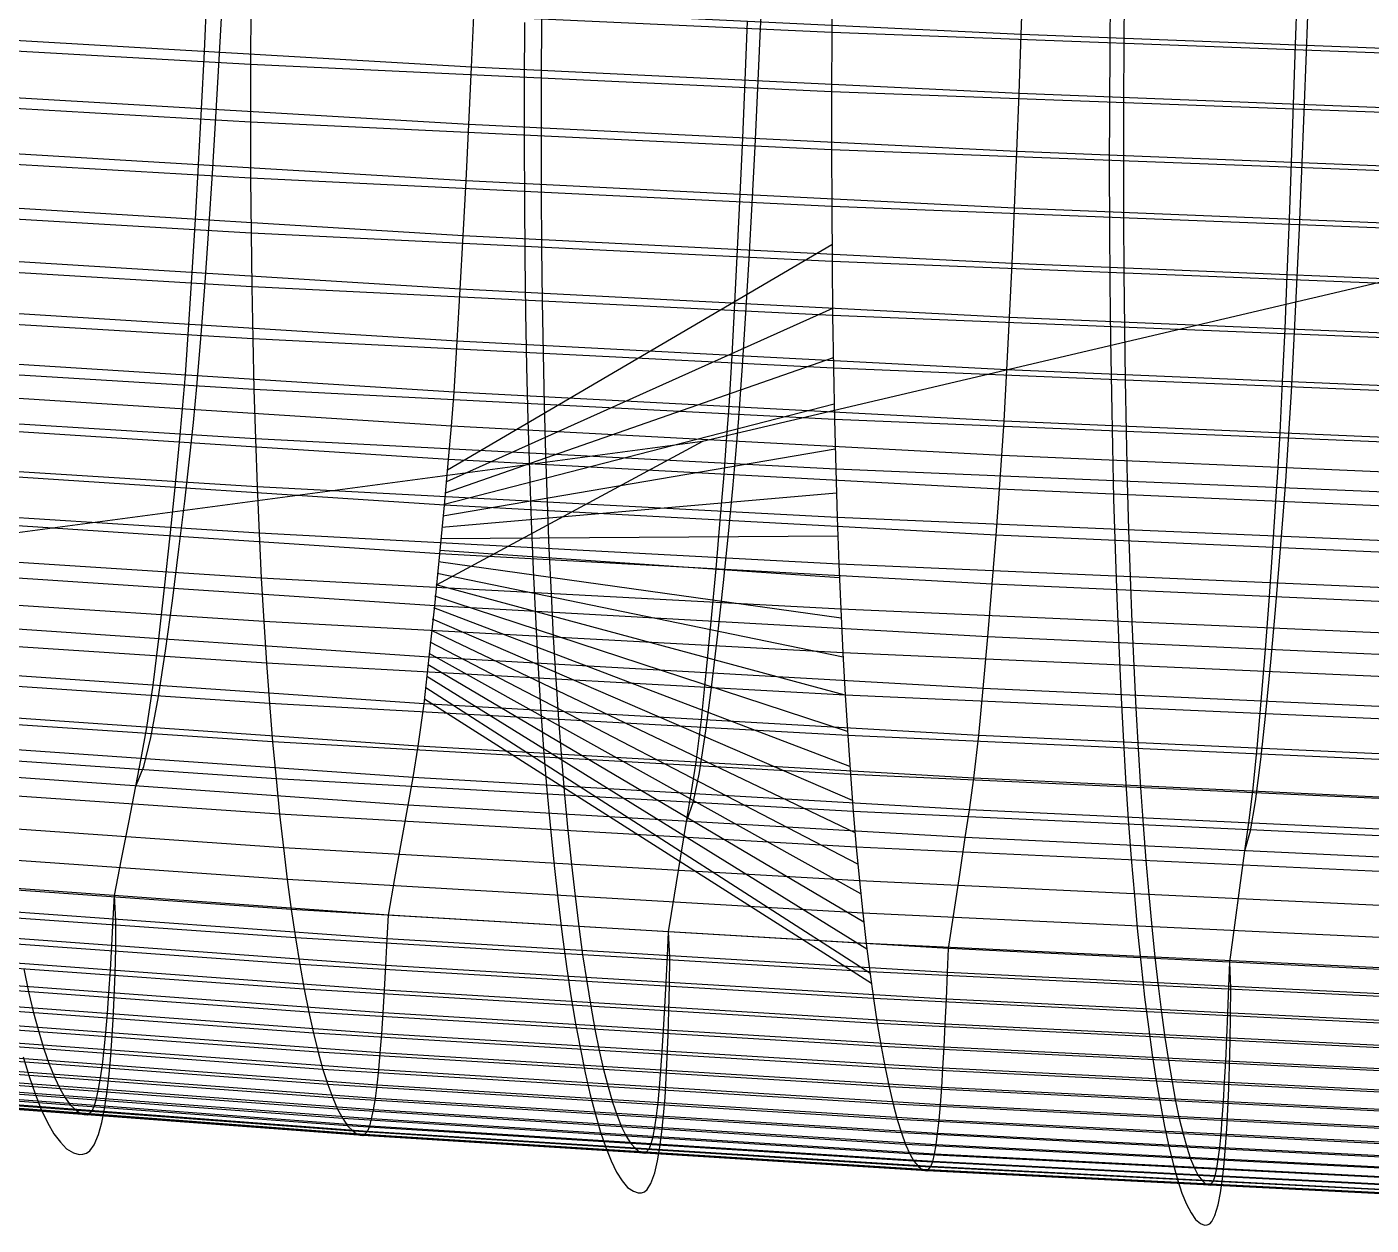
# Model space of a CAD drawing. Extents: x -530 to 530, y -2 to 255.
# Drawn here: x -170.5 to -109.8, y 1.2 to 55.2 of the extents above; entities that cross this region are included whole.
import ezdxf

# ---------------------------------------------------------------- set-up
doc = ezdxf.new("R2010")
doc.units = 0
doc.header["$MEASUREMENT"] = 0
doc.layers.add('default', color=7, linetype='Continuous')

msp = doc.modelspace()

# ---------------------------------------------------------------- linework, layer by layer
at = {"layer": 'default', "color": 4, "linetype": 'Continuous'}
for p, q in [((-137.387, 55.144, 36.452), (-137.267, 57.888, 36.809)), ((-121.611, 57.12, -19.223), (-121.633, 54.321, -19.124)), ((-112.751, 54.082, 32.415), (-112.652, 56.846, 32.778)), ((-161.828, 53.757, 40.951), (-161.682, 56.418, 41.328)), ((-148.045, 55.419, -14.386), (-148.059, 52.693, -14.24)), ((-137.511, 52.459, 36.067), (-137.387, 55.144, 36.452)), ((-121.633, 54.321, -19.124), (-121.644, 51.575, -18.978)), ((-112.855, 51.378, 32.025), (-112.751, 54.082, 32.415)), ((-161.976, 51.151, 40.559), (-161.828, 53.757, 40.951)), ((-148.059, 52.693, -14.24), (-148.065, 50.017, -14.05)), ((-137.639, 49.83, 35.666), (-137.511, 52.459, 36.067)), ((-162.133, 48.604, 40.132), (-161.976, 51.151, 40.559)), ((-121.644, 51.575, -18.978), (-121.649, 48.88, -18.786)), ((-112.961, 48.73, 31.617), (-112.855, 51.378, 32.025)), ((-148.065, 50.017, -14.05), (-148.054, 47.397, -13.799)), ((-137.773, 47.261, 35.231), (-137.639, 49.83, 35.666)), ((-162.295, 46.116, 39.675), (-162.133, 48.604, 40.132)), ((-121.649, 48.88, -18.786), (-121.64, 46.241, -18.532)), ((-113.072, 46.141, 31.175), (-112.961, 48.73, 31.617)), ((-148.054, 47.397, -13.799), (-148.032, 44.837, -13.492)), ((-137.911, 44.75, 34.765), (-137.773, 47.261, 35.231)), ((-162.461, 43.689, 39.199), (-162.295, 46.116, 39.675)), ((-121.64, 46.241, -18.532), (-121.622, 43.664, -18.222)), ((-113.187, 43.613, 30.702), (-113.072, 46.141, 31.175)), ((-148.032, 44.837, -13.492), (-148, 42.331, -13.136)), ((-138.053, 42.302, 34.279), (-137.911, 44.75, 34.765)), ((-162.638, 41.332, 38.673), (-162.461, 43.689, 39.199)), ((-121.622, 43.664, -18.222), (-121.595, 41.14, -17.862)), ((-113.305, 41.146, 30.209), (-113.187, 43.613, 30.702)), ((-148, 42.331, -13.136), (-147.954, 39.885, -12.729)), ((-138.204, 39.924, 33.743), (-138.053, 42.302, 34.279)), ((-162.836, 39.003, 38.098), (-162.638, 41.332, 38.673)), ((-121.595, 41.14, -17.862), (-121.557, 38.677, -17.45)), ((-113.431, 38.751, 29.665), (-113.305, 41.146, 30.209)), ((-147.954, 39.885, -12.729), (-147.897, 37.498, -12.271)), ((-138.375, 37.574, 33.157), (-138.204, 39.924, 33.743)), ((-162.989, 37.375, 37.584), (-162.836, 39.003, 38.098)), ((-121.557, 38.677, -17.45), (-121.509, 36.273, -16.986)), ((-113.575, 36.384, 29.069), (-113.431, 38.751, 29.665)), ((-163.152, 35.852, 37.035), (-162.989, 37.375, 37.584)), ((-147.897, 37.498, -12.271), (-147.829, 35.176, -11.764)), ((-138.504, 35.932, 32.633), (-138.375, 37.574, 33.157)), ((-163.382, 33.822, 36.275), (-163.152, 35.852, 37.035)), ((-138.643, 34.396, 32.074), (-138.504, 35.932, 32.633)), ((-121.509, 36.273, -16.986), (-121.453, 33.935, -16.473)), ((-113.681, 34.729, 28.538), (-113.575, 36.384, 29.069)), ((-147.829, 35.176, -11.764), (-147.75, 32.919, -11.207)), ((-113.796, 33.182, 27.971), (-113.681, 34.729, 28.538)), ((-138.84, 32.347, 31.299), (-138.643, 34.396, 32.074)), ((-163.644, 31.655, 35.405), (-163.382, 33.822, 36.275)), ((-121.453, 33.935, -16.473), (-121.386, 31.662, -15.91)), ((-147.75, 32.919, -11.207), (-147.659, 30.723, -10.601)), ((-113.96, 31.117, 27.185), (-113.796, 33.182, 27.971)), ((-139.064, 30.16, 30.413), (-138.84, 32.347, 31.299)), ((-163.943, 29.334, 34.383), (-163.644, 31.655, 35.405)), ((-121.386, 31.662, -15.91), (-121.311, 29.452, -15.296)), ((-114.147, 28.914, 26.286), (-113.96, 31.117, 27.185)), ((-147.659, 30.723, -10.601), (-147.556, 28.597, -9.946)), ((-139.32, 27.819, 29.373), (-139.064, 30.16, 30.413)), ((-164.256, 27.078, 33.305), (-163.943, 29.334, 34.383)), ((-121.311, 29.452, -15.296), (-121.225, 27.311, -14.633)), ((-147.556, 28.597, -9.946), (-147.444, 26.54, -9.246)), ((-114.36, 26.555, 25.231), (-114.147, 28.914, 26.286)), ((-139.587, 25.543, 28.275), (-139.32, 27.819, 29.373)), ((-121.225, 27.311, -14.633), (-121.131, 25.24, -13.924)), ((-164.575, 25.017, 32.209), (-164.256, 27.078, 33.305)), ((-147.444, 26.54, -9.246), (-147.321, 24.547, -8.508)), ((-114.583, 24.261, 24.117), (-114.36, 26.555, 25.231)), ((-139.861, 23.463, 27.158), (-139.587, 25.543, 28.275)), ((-164.92, 23.157, 30.967), (-164.575, 25.017, 32.209)), ((-121.131, 25.24, -13.924), (-121.029, 23.233, -13.176)), ((-147.321, 24.547, -8.508), (-147.187, 22.631, -7.718)), ((-114.812, 22.165, 22.984), (-114.583, 24.261, 24.117)), ((-165.231, 21.851, 29.794), (-164.92, 23.157, 30.967)), ((-140.155, 21.586, 25.894), (-139.861, 23.463, 27.158)), ((-121.029, 23.233, -13.176), (-120.917, 21.304, -12.376)), ((-147.187, 22.631, -7.718), (-147.037, 20.804, -6.859)), ((-165.592, 20.972, 28.407), (-165.231, 21.851, 29.794)), ((-115.057, 20.273, 21.703), (-114.812, 22.165, 22.984)), ((-140.421, 20.268, 24.699), (-140.155, 21.586, 25.894)), ((-120.917, 21.304, -12.376), (-120.791, 19.465, -11.506)), ((-165.912, 19.325, 27.253), (-165.592, 20.972, 28.407)), ((-147.037, 20.804, -6.859), (-146.877, 19.052, -5.958)), ((-140.728, 19.378, 23.291), (-140.421, 20.268, 24.699)), ((-115.276, 18.944, 20.493), (-115.057, 20.273, 21.703)), ((-120.791, 19.465, -11.506), (-120.658, 17.701, -10.593)), ((-166.232, 17.678, 26.099), (-165.912, 19.325, 27.253)), ((-146.877, 19.052, -5.958), (-146.707, 17.379, -5.02)), ((-141.002, 17.715, 22.116), (-140.728, 19.378, 23.291)), ((-115.532, 18.048, 19.062), (-115.276, 18.944, 20.493)), ((-166.552, 16.03, 24.945), (-166.232, 17.678, 26.099)), ((-141.275, 16.053, 20.941), (-141.002, 17.715, 22.116)), ((-120.658, 17.701, -10.593), (-120.516, 16.017, -9.643)), ((-115.76, 16.372, 17.87), (-115.532, 18.048, 19.062)), ((-146.707, 17.379, -5.02), (-146.532, 15.778, -4.06)), ((-166.488, 14.885, 25.29), (-166.552, 16.03, 24.945)), ((-146.532, 15.778, -4.06), (-146.347, 14.265, -3.061)), ((-141.549, 14.39, 19.766), (-141.275, 16.053, 20.941)), ((-120.516, 16.017, -9.643), (-120.37, 14.406, -8.669)), ((-115.988, 14.697, 16.678), (-115.76, 16.372, 17.87)), ((-166.497, 13.657, 25.353), (-166.488, 14.885, 25.29)), ((-116.216, 13.021, 15.486), (-115.988, 14.697, 16.678)), ((-146.347, 14.265, -3.061), (-146.155, 12.831, -2.031)), ((-141.494, 13.235, 20.12), (-141.549, 14.39, 19.766)), ((-120.37, 14.406, -8.669), (-120.216, 12.882, -7.657)), ((-166.525, 12.504, 25.334), (-166.497, 13.657, 25.353)), ((-146.155, 12.831, -2.031), (-145.949, 11.503, -0.949)), ((-141.502, 11.997, 20.182), (-141.494, 13.235, 20.12)), ((-120.216, 12.882, -7.657), (-120.056, 11.439, -6.614)), ((-116.17, 11.858, 15.841), (-116.216, 13.021, 15.486)), ((-166.563, 11.425, 25.266), (-166.525, 12.504, 25.334)), ((-141.526, 10.834, 20.16), (-141.502, 11.997, 20.182)), ((-116.178, 10.611, 15.903), (-116.17, 11.858, 15.841)), ((-166.611, 10.42, 25.156), (-166.563, 11.425, 25.266)), ((-145.949, 11.503, -0.949), (-145.74, 10.255, 0.147)), ((-120.056, 11.439, -6.614), (-119.884, 10.103, -5.517)), ((-166.667, 9.49, 25.006), (-166.611, 10.42, 25.156)), ((-141.559, 9.745, 20.09), (-141.526, 10.834, 20.16)), ((-116.198, 9.44, 15.88), (-116.178, 10.611, 15.903)), ((-145.74, 10.255, 0.147), (-145.524, 9.101, 1.266)), ((-141.6, 8.732, 19.977), (-141.559, 9.745, 20.09)), ((-119.884, 10.103, -5.517), (-119.71, 8.847, -4.407)), ((-166.732, 8.625, 24.815), (-166.667, 9.49, 25.006)), ((-116.225, 8.344, 15.808), (-116.198, 9.44, 15.88)), ((-170.68, 8.749, 9.002), (-170.411, 7.868, 10.148)), ((-166.808, 7.823, 24.577), (-166.732, 8.625, 24.815)), ((-145.524, 9.101, 1.266), (-145.304, 8.031, 2.402)), ((-141.648, 7.793, 19.824), (-141.6, 8.732, 19.977)), ((-119.71, 8.847, -4.407), (-119.53, 7.685, -3.273)), ((-145.304, 8.031, 2.402), (-145.079, 7.042, 3.552)), ((-116.259, 7.324, 15.693), (-116.225, 8.344, 15.808)), ((-170.411, 7.868, 10.148), (-170.138, 7.077, 11.305)), ((-166.896, 7.083, 24.283), (-166.808, 7.823, 24.577)), ((-141.704, 6.921, 19.629), (-141.648, 7.793, 19.824)), ((-119.53, 7.685, -3.273), (-119.346, 6.608, -2.121)), ((-116.3, 6.378, 15.537), (-116.259, 7.324, 15.693)), ((-170.138, 7.077, 11.305), (-169.859, 6.384, 12.478)), ((-167.001, 6.401, 23.919), (-166.896, 7.083, 24.283)), ((-145.079, 7.042, 3.552), (-144.849, 6.154, 4.716)), ((-141.769, 6.112, 19.386), (-141.704, 6.921, 19.629)), ((-169.859, 6.384, 12.478), (-169.577, 5.785, 13.653)), ((-167.126, 5.792, 23.47), (-167.001, 6.401, 23.919)), ((-144.849, 6.154, 4.716), (-144.616, 5.357, 5.892)), ((-141.845, 5.366, 19.086), (-141.769, 6.112, 19.386)), ((-119.346, 6.608, -2.121), (-119.159, 5.613, -0.956)), ((-116.346, 5.5, 15.339), (-116.3, 6.378, 15.537)), ((-169.577, 5.785, 13.653), (-169.292, 5.286, 14.84)), ((-167.275, 5.254, 22.922), (-167.126, 5.792, 23.47)), ((-119.159, 5.613, -0.956), (-118.967, 4.72, 0.225)), ((-116.4, 4.686, 15.092), (-116.346, 5.5, 15.339)), ((-169.292, 5.286, 14.84), (-168.999, 4.899, 16.03)), ((-168.999, 4.899, 16.03), (-168.721, 4.6, 17.196)), ((-167.476, 4.779, 22.172), (-167.275, 5.254, 22.922)), ((-144.616, 5.357, 5.892), (-144.377, 4.659, 7.084)), ((-141.934, 4.678, 18.716), (-141.845, 5.366, 19.086)), ((-168.721, 4.6, 17.196), (-168.4, 4.427, 18.462)), ((-168.4, 4.427, 18.462), (-168.152, 4.353, 19.464)), ((-168.152, 4.353, 19.464), (-167.977, 4.357, 20.153)), ((-167.977, 4.357, 20.153), (-167.813, 4.401, 20.822)), ((-167.813, 4.401, 20.822), (-167.673, 4.51, 21.36)), ((-167.673, 4.51, 21.36), (-167.476, 4.779, 22.172)), ((-144.377, 4.659, 7.084), (-144.136, 4.056, 8.278)), ((-142.041, 4.064, 18.258), (-141.934, 4.678, 18.716)), ((-118.967, 4.72, 0.225), (-118.773, 3.918, 1.416)), ((-116.464, 3.934, 14.788), (-116.4, 4.686, 15.092)), ((-144.136, 4.056, 8.278), (-143.893, 3.553, 9.485)), ((-142.168, 3.522, 17.7), (-142.041, 4.064, 18.258)), ((-118.773, 3.918, 1.416), (-118.574, 3.216, 2.624)), ((-116.539, 3.242, 14.412), (-116.464, 3.934, 14.788)), ((-143.893, 3.553, 9.485), (-143.642, 3.163, 10.694)), ((-143.642, 3.163, 10.694), (-143.405, 2.862, 11.879)), ((-142.508, 2.772, 16.112), (-142.341, 3.043, 16.938)), ((-142.341, 3.043, 16.938), (-142.168, 3.522, 17.7)), ((-118.574, 3.216, 2.624), (-118.373, 2.609, 3.835)), ((-116.628, 2.624, 13.948), (-116.539, 3.242, 14.412)), ((-143.405, 2.862, 11.879), (-143.13, 2.688, 13.166)), ((-143.13, 2.688, 13.166), (-142.918, 2.613, 14.185)), ((-142.918, 2.613, 14.185), (-142.768, 2.618, 14.886)), ((-142.768, 2.618, 14.886), (-142.628, 2.661, 15.566)), ((-142.628, 2.661, 15.566), (-142.508, 2.772, 16.112)), ((-118.373, 2.609, 3.835), (-118.171, 2.104, 5.058)), ((-116.734, 2.078, 13.383), (-116.628, 2.624, 13.948)), ((-118.171, 2.104, 5.058), (-117.961, 1.713, 6.283)), ((-116.879, 1.596, 12.612), (-116.734, 2.078, 13.383)), ((-117.961, 1.713, 6.283), (-117.765, 1.41, 7.485)), ((-117.765, 1.41, 7.485), (-117.533, 1.236, 8.79)), ((-117.533, 1.236, 8.79), (-117.358, 1.161, 9.822)), ((-117.116, 1.211, 11.222), (-117.015, 1.322, 11.775)), ((-117.015, 1.322, 11.775), (-116.879, 1.596, 12.612)), ((-117.358, 1.161, 9.822), (-117.232, 1.166, 10.532)), ((-117.232, 1.166, 10.532), (-117.116, 1.211, 11.222))]:
    msp.add_line(p, q, dxfattribs=at)
at = {"layer": 'default', "color": 5, "linetype": 'Continuous'}
for p, q in [((-134.148, 57.698, -13.243), (-134.17, 54.969, -13.147)), ((-160.396, 56.176, -8.465), (-160.411, 53.526, -8.323)), ((-134.17, 54.969, -13.147), (-160.396, 56.176, -8.465)), ((-160.411, 53.526, -8.323), (-186.129, 54.969, -1.64)), ((-134.17, 54.969, -13.147), (-134.183, 52.298, -13.004)), ((-107.826, 53.986, -17.86), (-134.17, 54.969, -13.147)), ((-160.411, 53.526, -8.323), (-160.415, 50.93, -8.14)), ((-134.183, 52.298, -13.004), (-160.411, 53.526, -8.323)), ((-160.415, 50.93, -8.14), (-186.134, 52.398, -1.459)), ((-134.183, 52.298, -13.004), (-134.187, 49.681, -12.819)), ((-107.836, 51.298, -17.716), (-134.183, 52.298, -13.004)), ((-160.415, 50.93, -8.14), (-160.408, 48.394, -7.909)), ((-134.187, 49.681, -12.819), (-160.415, 50.93, -8.14)), ((-160.408, 48.394, -7.909), (-186.126, 49.885, -1.231)), ((-134.187, 49.681, -12.819), (-134.18, 47.125, -12.585)), ((-107.839, 48.665, -17.53), (-134.187, 49.681, -12.819)), ((-160.408, 48.394, -7.909), (-160.389, 45.918, -7.634)), ((-134.18, 47.125, -12.585), (-160.408, 48.394, -7.909)), ((-160.389, 45.918, -7.634), (-186.104, 47.431, -0.96)), ((-134.18, 47.125, -12.585), (-134.164, 44.63, -12.307)), ((-107.833, 46.092, -17.294), (-134.18, 47.125, -12.585)), ((-160.389, 45.918, -7.634), (-160.359, 43.501, -7.313)), ((-134.164, 44.63, -12.307), (-160.389, 45.918, -7.634)), ((-160.359, 43.501, -7.313), (-186.069, 45.037, -0.644)), ((-134.164, 44.63, -12.307), (-134.138, 42.194, -11.982)), ((-107.82, 43.58, -17.013), (-134.164, 44.63, -12.307)), ((-160.359, 43.501, -7.313), (-160.317, 41.149, -6.943)), ((-134.138, 42.194, -11.982), (-160.359, 43.501, -7.313)), ((-160.317, 41.149, -6.943), (-186.02, 42.706, -0.28)), ((-134.138, 42.194, -11.982), (-134.102, 39.823, -11.608)), ((-107.799, 41.129, -16.684), (-134.138, 42.194, -11.982)), ((-160.317, 41.149, -6.943), (-160.262, 38.856, -6.526)), ((-134.102, 39.823, -11.608), (-160.317, 41.149, -6.943)), ((-160.262, 38.856, -6.526), (-185.957, 40.434, 0.131)), ((-134.102, 39.823, -11.608), (-134.056, 37.513, -11.184)), ((-107.77, 38.743, -16.306), (-134.102, 39.823, -11.608)), ((-160.262, 38.856, -6.526), (-160.196, 36.63, -6.062)), ((-134.056, 37.513, -11.184), (-160.262, 38.856, -6.526)), ((-160.196, 36.63, -6.062), (-185.88, 38.229, 0.588)), ((-134.056, 37.513, -11.184), (-134, 35.27, -10.714)), ((-107.732, 36.418, -15.878), (-134.056, 37.513, -11.184)), ((-160.196, 36.63, -6.062), (-160.118, 34.472, -5.552)), ((-134, 35.27, -10.714), (-160.196, 36.63, -6.062)), ((-160.118, 34.472, -5.552), (-185.79, 36.09, 1.089)), ((-134, 35.27, -10.714), (-133.933, 33.094, -10.197)), ((-107.685, 34.161, -15.402), (-134, 35.27, -10.714)), ((-160.029, 32.378, -4.996), (-185.686, 34.015, 1.635)), ((-160.118, 34.472, -5.552), (-160.029, 32.378, -4.996)), ((-133.933, 33.094, -10.197), (-160.118, 34.472, -5.552)), ((-133.933, 33.094, -10.197), (-133.857, 30.984, -9.633)), ((-107.631, 31.972, -14.879), (-133.933, 33.094, -10.197)), ((-160.029, 32.378, -4.996), (-159.927, 30.353, -4.394)), ((-133.857, 30.984, -9.633), (-160.029, 32.378, -4.996)), ((-159.927, 30.353, -4.394), (-185.568, 32.009, 2.227)), ((-133.857, 30.984, -9.633), (-133.771, 28.944, -9.023)), ((-107.569, 29.848, -14.309), (-133.857, 30.984, -9.633)), ((-159.927, 30.353, -4.394), (-159.815, 28.398, -3.751)), ((-133.771, 28.944, -9.023), (-159.927, 30.353, -4.394)), ((-159.815, 28.398, -3.751), (-185.438, 30.072, 2.859)), ((-133.771, 28.944, -9.023), (-133.676, 26.974, -8.371)), ((-107.499, 27.795, -13.692), (-133.771, 28.944, -9.023)), ((-159.692, 26.513, -3.065), (-185.295, 28.203, 3.534)), ((-159.815, 28.398, -3.751), (-159.692, 26.513, -3.065)), ((-133.676, 26.974, -8.371), (-159.815, 28.398, -3.751)), ((-133.676, 26.974, -8.371), (-133.571, 25.074, -7.674)), ((-107.421, 25.813, -13.032), (-133.676, 26.974, -8.371)), ((-159.559, 24.699, -2.339), (-185.141, 26.406, 4.246)), ((-159.692, 26.513, -3.065), (-159.559, 24.699, -2.339)), ((-133.571, 25.074, -7.674), (-159.692, 26.513, -3.065)), ((-133.571, 25.074, -7.674), (-133.458, 23.247, -6.938)), ((-107.335, 23.902, -12.327), (-133.571, 25.074, -7.674)), ((-159.416, 22.961, -1.578), (-184.975, 24.683, 4.994)), ((-159.559, 24.699, -2.339), (-159.416, 22.961, -1.578)), ((-133.458, 23.247, -6.938), (-159.559, 24.699, -2.339)), ((-133.458, 23.247, -6.938), (-133.337, 21.495, -6.165)), ((-107.243, 22.063, -11.582), (-133.458, 23.247, -6.938)), ((-159.264, 21.294, -0.782), (-184.798, 23.031, 5.776)), ((-159.416, 22.961, -1.578), (-159.264, 21.294, -0.782)), ((-133.337, 21.495, -6.165), (-159.416, 22.961, -1.578)), ((-159.102, 19.704, 0.047), (-184.611, 21.455, 6.59)), ((-159.264, 21.294, -0.782), (-159.102, 19.704, 0.047)), ((-133.208, 19.816, -5.358), (-159.264, 21.294, -0.782)), ((-133.337, 21.495, -6.165), (-133.208, 19.816, -5.358)), ((-107.144, 20.3, -10.8), (-133.337, 21.495, -6.165)), ((-158.933, 18.189, 0.906), (-184.415, 19.953, 7.433)), ((-159.102, 19.704, 0.047), (-158.933, 18.189, 0.906)), ((-133.071, 18.214, -4.517), (-159.102, 19.704, 0.047)), ((-133.208, 19.816, -5.358), (-133.071, 18.214, -4.517)), ((-107.038, 18.611, -9.983), (-133.208, 19.816, -5.358)), ((-158.757, 16.754, 1.79), (-184.21, 18.53, 8.302)), ((-133.071, 18.214, -4.517), (-132.927, 16.688, -3.645)), ((-106.926, 16.999, -9.131), (-133.071, 18.214, -4.517)), ((-158.933, 18.189, 0.906), (-158.757, 16.754, 1.79)), ((-132.927, 16.688, -3.645), (-158.933, 18.189, 0.906)), ((-158.573, 15.395, 2.7), (-183.997, 17.184, 9.194)), ((-158.757, 16.754, 1.79), (-158.573, 15.395, 2.7)), ((-132.777, 15.242, -2.747), (-158.757, 16.754, 1.79)), ((-132.927, 16.688, -3.645), (-132.777, 15.242, -2.747)), ((-106.809, 15.464, -8.25), (-132.927, 16.688, -3.645)), ((-158.383, 14.119, 3.63), (-183.776, 15.918, 10.108)), ((-154.246, 14.07, 21.725), (-178.975, 15.852, 27.86)), ((-158.573, 15.395, 2.7), (-158.383, 14.119, 3.63)), ((-132.622, 13.873, -1.825), (-158.573, 15.395, 2.7)), ((-132.777, 15.242, -2.747), (-132.622, 13.873, -1.825)), ((-106.687, 14.009, -7.341), (-132.777, 15.242, -2.747)), ((-158.187, 12.922, 4.58), (-183.549, 14.732, 11.041)), ((-154.305, 12.876, 21.562), (-179.043, 14.67, 27.7)), ((-154.246, 14.07, 21.725), (-154.192, 15.144, 21.879)), ((-158.383, 14.119, 3.63), (-158.187, 12.922, 4.58)), ((-132.46, 12.587, -0.88), (-158.383, 14.119, 3.63)), ((-154.305, 12.876, 21.562), (-154.246, 14.07, 21.725)), ((-128.952, 12.553, 17.497), (-154.246, 14.07, 21.725)), ((-157.987, 11.807, 5.545), (-183.316, 13.626, 11.988)), ((-154.365, 11.764, 21.386), (-179.113, 13.569, 27.529)), ((-132.622, 13.873, -1.825), (-132.46, 12.587, -0.88)), ((-106.559, 12.632, -6.407), (-132.622, 13.873, -1.825)), ((-128.952, 12.553, 17.497), (-128.906, 13.636, 17.654)), ((-158.187, 12.922, 4.58), (-157.987, 11.807, 5.545)), ((-132.294, 11.382, 0.085), (-158.187, 12.922, 4.58)), ((-154.365, 11.764, 21.386), (-154.305, 12.876, 21.562)), ((-129.002, 11.349, 17.331), (-154.305, 12.876, 21.562)), ((-157.782, 10.774, 6.522), (-183.079, 12.602, 12.947)), ((-154.427, 10.734, 21.196), (-179.184, 12.549, 27.343)), ((-132.46, 12.587, -0.88), (-132.294, 11.382, 0.085)), ((-106.428, 11.338, -5.45), (-132.46, 12.587, -0.88)), ((-129.002, 11.349, 17.331), (-128.952, 12.553, 17.497)), ((-103.564, 11.316, 13.16), (-128.952, 12.553, 17.497)), ((-157.572, 9.826, 7.513), (-182.835, 11.662, 13.919)), ((-154.491, 9.79, 20.989), (-179.259, 11.613, 27.14)), ((-157.987, 11.807, 5.545), (-157.782, 10.774, 6.522)), ((-132.124, 10.259, 1.064), (-157.987, 11.807, 5.545)), ((-154.427, 10.734, 21.196), (-154.365, 11.764, 21.386)), ((-129.053, 10.229, 17.152), (-154.365, 11.764, 21.386)), ((-132.294, 11.382, 0.085), (-132.124, 10.259, 1.064)), ((-106.292, 10.126, -4.474), (-132.294, 11.382, 0.085)), ((-129.053, 10.229, 17.152), (-129.002, 11.349, 17.331)), ((-103.604, 10.105, 12.991), (-129.002, 11.349, 17.331)), ((-157.359, 8.965, 8.511), (-182.588, 10.808, 14.899)), ((-154.558, 8.932, 20.764), (-179.337, 10.763, 26.92)), ((-157.782, 10.774, 6.522), (-157.572, 9.826, 7.513)), ((-131.95, 9.219, 2.055), (-157.782, 10.774, 6.522)), ((-154.491, 9.79, 20.989), (-154.427, 10.734, 21.196)), ((-129.105, 9.191, 16.958), (-154.427, 10.734, 21.196)), ((-157.143, 8.188, 9.516), (-182.338, 10.038, 15.886)), ((-154.628, 8.159, 20.52), (-179.417, 9.998, 26.681)), ((-157.572, 9.826, 7.513), (-157.359, 8.965, 8.511)), ((-131.772, 8.264, 3.061), (-157.572, 9.826, 7.513)), ((-154.558, 8.932, 20.764), (-154.491, 9.79, 20.989)), ((-129.16, 8.238, 16.747), (-154.491, 9.79, 20.989)), ((-132.124, 10.259, 1.064), (-131.95, 9.219, 2.055)), ((-106.153, 8.996, -3.483), (-132.124, 10.259, 1.064)), ((-129.105, 9.191, 16.958), (-129.053, 10.229, 17.152)), ((-103.646, 8.977, 12.809), (-129.053, 10.229, 17.152)), ((-156.925, 7.499, 10.526), (-182.084, 9.354, 16.877)), ((-154.701, 7.473, 20.254), (-179.502, 9.318, 26.421)), ((-131.95, 9.219, 2.055), (-131.772, 8.264, 3.061)), ((-106.011, 7.95, -2.479), (-131.95, 9.219, 2.055)), ((-129.16, 8.238, 16.747), (-129.105, 9.191, 16.958)), ((-103.688, 7.932, 12.613), (-129.105, 9.191, 16.958)), ((-156.703, 6.899, 11.541), (-181.827, 8.758, 17.873)), ((-154.778, 6.876, 19.964), (-179.592, 8.728, 26.136)), ((-157.359, 8.965, 8.511), (-157.143, 8.188, 9.516)), ((-131.592, 7.397, 4.075), (-157.359, 8.965, 8.511)), ((-154.628, 8.159, 20.52), (-154.558, 8.932, 20.764)), ((-129.216, 7.373, 16.519), (-154.558, 8.932, 20.764)), ((-156.481, 6.386, 12.553), (-181.569, 8.249, 18.866)), ((-154.86, 6.367, 19.647), (-179.687, 8.224, 25.825)), ((-157.143, 8.188, 9.516), (-156.925, 7.499, 10.526)), ((-131.409, 6.615, 5.095), (-157.143, 8.188, 9.516)), ((-154.701, 7.473, 20.254), (-154.628, 8.159, 20.52)), ((-129.275, 6.594, 16.271), (-154.628, 8.159, 20.52)), ((-131.772, 8.264, 3.061), (-131.592, 7.397, 4.075)), ((-105.866, 6.99, -1.46), (-131.772, 8.264, 3.061)), ((-129.216, 7.373, 16.519), (-129.16, 8.238, 16.747)), ((-103.733, 6.973, 12.399), (-129.16, 8.238, 16.747)), ((-156.253, 5.965, 13.585), (-181.304, 7.832, 19.879)), ((-156.037, 5.634, 14.556), (-181.053, 7.503, 20.831)), ((-155.036, 5.622, 18.932), (-179.892, 7.487, 25.125)), ((-154.946, 5.95, 19.303), (-179.787, 7.811, 25.488)), ((-156.925, 7.499, 10.526), (-156.703, 6.899, 11.541)), ((-131.223, 5.921, 6.121), (-156.925, 7.499, 10.526)), ((-154.778, 6.876, 19.964), (-154.701, 7.473, 20.254)), ((-129.337, 5.902, 16), (-154.701, 7.473, 20.254)), ((-131.592, 7.397, 4.075), (-131.409, 6.615, 5.095)), ((-105.718, 6.118, -0.435), (-131.592, 7.397, 4.075)), ((-129.275, 6.594, 16.271), (-129.216, 7.373, 16.519)), ((-103.779, 6.103, 12.167), (-129.216, 7.373, 16.519)), ((-155.786, 5.397, 15.67), (-180.762, 7.267, 21.924)), ((-155.586, 5.253, 16.558), (-180.53, 7.123, 22.795)), ((-155.46, 5.214, 17.11), (-180.384, 7.084, 23.338)), ((-155.341, 5.203, 17.632), (-180.245, 7.072, 23.85)), ((-155.275, 5.25, 17.916), (-180.169, 7.118, 24.128)), ((-155.133, 5.39, 18.527), (-180.004, 7.257, 24.728)), ((-156.703, 6.899, 11.541), (-156.481, 6.386, 12.553)), ((-131.036, 5.317, 7.151), (-156.703, 6.899, 11.541)), ((-154.86, 6.367, 19.647), (-154.778, 6.876, 19.964)), ((-129.402, 5.301, 15.705), (-154.778, 6.876, 19.964)), ((-156.481, 6.386, 12.553), (-156.253, 5.965, 13.585)), ((-130.847, 4.801, 8.179), (-156.481, 6.386, 12.553)), ((-154.946, 5.95, 19.303), (-154.86, 6.367, 19.647)), ((-129.472, 4.787, 15.383), (-154.86, 6.367, 19.647)), ((-131.409, 6.615, 5.095), (-131.223, 5.921, 6.121)), ((-105.569, 5.331, 0.599), (-131.409, 6.615, 5.095)), ((-129.337, 5.902, 16), (-129.275, 6.594, 16.271)), ((-103.827, 5.318, 11.916), (-129.275, 6.594, 16.271)), ((-156.253, 5.965, 13.585), (-156.037, 5.634, 14.556)), ((-130.653, 4.378, 9.227), (-156.253, 5.965, 13.585)), ((-156.037, 5.634, 14.556), (-155.786, 5.397, 15.67)), ((-130.47, 4.045, 10.212), (-156.037, 5.634, 14.556)), ((-155.133, 5.39, 18.527), (-155.036, 5.622, 18.932)), ((-155.036, 5.622, 18.932), (-154.946, 5.95, 19.303)), ((-129.622, 4.036, 14.657), (-155.036, 5.622, 18.932)), ((-129.545, 4.367, 15.034), (-154.946, 5.95, 19.303)), ((-131.223, 5.921, 6.121), (-131.036, 5.317, 7.151)), ((-105.417, 4.633, 1.637), (-131.223, 5.921, 6.121)), ((-129.402, 5.301, 15.705), (-129.337, 5.902, 16)), ((-103.878, 4.621, 11.642), (-129.337, 5.902, 16)), ((-155.786, 5.397, 15.67), (-155.586, 5.253, 16.558)), ((-130.258, 3.807, 11.343), (-155.786, 5.397, 15.67)), ((-155.586, 5.253, 16.558), (-155.46, 5.214, 17.11)), ((-130.088, 3.662, 12.245), (-155.586, 5.253, 16.558)), ((-155.46, 5.214, 17.11), (-155.341, 5.203, 17.632)), ((-129.981, 3.623, 12.807), (-155.46, 5.214, 17.11)), ((-155.341, 5.203, 17.632), (-155.275, 5.25, 17.916)), ((-129.88, 3.612, 13.337), (-155.341, 5.203, 17.632)), ((-155.275, 5.25, 17.916), (-155.133, 5.39, 18.527)), ((-129.824, 3.66, 13.625), (-155.275, 5.25, 17.916)), ((-129.704, 3.801, 14.246), (-155.133, 5.39, 18.527)), ((-131.036, 5.317, 7.151), (-130.847, 4.801, 8.179)), ((-105.264, 4.026, 2.681), (-131.036, 5.317, 7.151)), ((-129.472, 4.787, 15.383), (-129.402, 5.301, 15.705)), ((-103.931, 4.016, 11.343), (-129.402, 5.301, 15.705)), ((-130.847, 4.801, 8.179), (-130.653, 4.378, 9.227)), ((-105.11, 3.508, 3.721), (-130.847, 4.801, 8.179)), ((-130.653, 4.378, 9.227), (-130.47, 4.045, 10.212)), ((-104.952, 3.082, 4.782), (-130.653, 4.378, 9.227)), ((-129.622, 4.036, 14.657), (-129.545, 4.367, 15.034)), ((-129.545, 4.367, 15.034), (-129.472, 4.787, 15.383)), ((-104.047, 3.075, 10.662), (-129.545, 4.367, 15.034)), ((-103.987, 3.499, 11.016), (-129.472, 4.787, 15.383)), ((-130.47, 4.045, 10.212), (-130.258, 3.807, 11.343)), ((-104.802, 2.748, 5.78), (-130.47, 4.045, 10.212)), ((-130.258, 3.807, 11.343), (-130.088, 3.662, 12.245)), ((-104.629, 2.509, 6.925), (-130.258, 3.807, 11.343)), ((-130.088, 3.662, 12.245), (-129.981, 3.623, 12.807)), ((-104.49, 2.364, 7.839), (-130.088, 3.662, 12.245)), ((-129.88, 3.612, 13.337), (-129.824, 3.66, 13.625)), ((-129.824, 3.66, 13.625), (-129.704, 3.801, 14.246)), ((-104.275, 2.363, 9.236), (-129.824, 3.66, 13.625)), ((-129.704, 3.801, 14.246), (-129.622, 4.036, 14.657)), ((-104.177, 2.506, 9.864), (-129.704, 3.801, 14.246)), ((-104.11, 2.743, 10.281), (-129.622, 4.036, 14.657)), ((-129.981, 3.623, 12.807), (-129.88, 3.612, 13.337)), ((-104.403, 2.325, 8.407), (-129.981, 3.623, 12.807)), ((-104.321, 2.315, 8.944), (-129.88, 3.612, 13.337))]:
    msp.add_line(p, q, dxfattribs=at)
at = {"layer": 'default', "color": 3, "linetype": 'Continuous'}
for p, q in [((-125.628, 54.883, 31.598), (-125.535, 57.611, 31.872)), ((-150.438, 53.405, 35.3), (-150.323, 56.054, 35.595)), ((-125.628, 54.883, 31.598), (-150.323, 56.054, 35.595)), ((-150.438, 53.405, 35.3), (-174.553, 54.808, 41.155)), ((-125.725, 52.212, 31.298), (-125.628, 54.883, 31.598)), ((-100.852, 53.93, 27.453), (-125.628, 54.883, 31.598)), ((-150.557, 50.811, 34.981), (-150.438, 53.405, 35.3)), ((-125.725, 52.212, 31.298), (-150.438, 53.405, 35.3)), ((-150.557, 50.811, 34.981), (-174.692, 52.238, 40.843)), ((-125.826, 49.597, 30.973), (-125.725, 52.212, 31.298)), ((-100.931, 51.242, 27.148), (-125.725, 52.212, 31.298)), ((-150.681, 48.276, 34.637), (-150.557, 50.811, 34.981)), ((-125.826, 49.597, 30.973), (-150.557, 50.811, 34.981)), ((-150.681, 48.276, 34.637), (-174.836, 49.727, 40.508)), ((-125.931, 47.042, 30.623), (-125.826, 49.597, 30.973)), ((-101.014, 48.609, 26.818), (-125.826, 49.597, 30.973)), ((-150.811, 45.802, 34.265), (-150.681, 48.276, 34.637)), ((-125.931, 47.042, 30.623), (-150.681, 48.276, 34.637)), ((-150.811, 45.802, 34.265), (-174.986, 47.276, 40.144)), ((-126.041, 44.547, 30.243), (-125.931, 47.042, 30.623)), ((-101.099, 46.038, 26.463), (-125.931, 47.042, 30.623)), ((-150.945, 43.387, 33.865), (-150.811, 45.802, 34.265)), ((-126.041, 44.547, 30.243), (-150.811, 45.802, 34.265)), ((-150.945, 43.387, 33.865), (-175.143, 44.884, 39.753)), ((-126.155, 42.113, 29.837), (-126.041, 44.547, 30.243)), ((-101.189, 43.527, 26.078), (-126.041, 44.547, 30.243)), ((-151.084, 41.037, 33.441), (-150.945, 43.387, 33.865)), ((-126.155, 42.113, 29.837), (-150.945, 43.387, 33.865)), ((-151.084, 41.037, 33.441), (-175.304, 42.556, 39.338)), ((-126.272, 39.744, 29.405), (-126.155, 42.113, 29.837)), ((-101.282, 41.076, 25.665), (-126.155, 42.113, 29.837)), ((-151.229, 38.746, 32.99), (-151.084, 41.037, 33.441)), ((-126.272, 39.744, 29.405), (-151.084, 41.037, 33.441)), ((-151.229, 38.746, 32.99), (-175.471, 40.288, 38.898)), ((-126.394, 37.435, 28.947), (-126.272, 39.744, 29.405)), ((-101.378, 38.691, 25.228), (-126.272, 39.744, 29.405)), ((-151.348, 37.205, 32.59), (-175.61, 38.761, 38.505)), ((-151.348, 37.205, 32.59), (-151.229, 38.746, 32.99)), ((-126.394, 37.435, 28.947), (-151.229, 38.746, 32.99)), ((-151.477, 35.698, 32.141), (-175.76, 37.269, 38.066)), ((-151.477, 35.698, 32.141), (-151.348, 37.205, 32.59)), ((-126.496, 35.881, 28.539), (-151.348, 37.205, 32.59)), ((-126.496, 35.881, 28.539), (-126.394, 37.435, 28.947)), ((-101.477, 36.367, 24.762), (-126.394, 37.435, 28.947)), ((-126.605, 34.362, 28.082), (-126.496, 35.881, 28.539)), ((-101.559, 34.803, 24.349), (-126.496, 35.881, 28.539)), ((-151.66, 33.643, 31.502), (-175.972, 35.234, 37.44)), ((-151.66, 33.643, 31.502), (-151.477, 35.698, 32.141)), ((-126.605, 34.362, 28.082), (-151.477, 35.698, 32.141)), ((-126.76, 32.29, 27.433), (-126.605, 34.362, 28.082)), ((-101.649, 33.274, 23.886), (-126.605, 34.362, 28.082)), ((-151.864, 31.452, 30.783), (-151.66, 33.643, 31.502)), ((-126.76, 32.29, 27.433), (-151.66, 33.643, 31.502)), ((-151.864, 31.452, 30.783), (-176.209, 33.064, 36.736)), ((-126.933, 30.081, 26.702), (-126.76, 32.29, 27.433)), ((-101.775, 31.188, 23.228), (-126.76, 32.29, 27.433)), ((-152.099, 29.094, 29.939), (-151.864, 31.452, 30.783)), ((-126.933, 30.081, 26.702), (-151.864, 31.452, 30.783)), ((-152.099, 29.094, 29.939), (-176.482, 30.728, 35.91)), ((-127.132, 27.703, 25.845), (-126.933, 30.081, 26.702)), ((-101.916, 28.964, 22.487), (-126.933, 30.081, 26.702)), ((-152.343, 26.786, 29.052), (-152.099, 29.094, 29.939)), ((-127.132, 27.703, 25.845), (-152.099, 29.094, 29.939)), ((-152.343, 26.786, 29.052), (-176.765, 28.443, 35.04)), ((-127.339, 25.377, 24.942), (-127.132, 27.703, 25.845)), ((-102.079, 26.57, 21.618), (-127.132, 27.703, 25.845)), ((-152.582, 24.685, 28.174), (-152.343, 26.786, 29.052)), ((-127.339, 25.377, 24.942), (-152.343, 26.786, 29.052)), ((-152.582, 24.685, 28.174), (-177.042, 26.363, 34.181)), ((-127.541, 23.258, 24.05), (-127.339, 25.377, 24.942)), ((-102.248, 24.228, 20.704), (-127.339, 25.377, 24.942)), ((-152.841, 22.771, 27.192), (-177.343, 24.467, 33.218)), ((-152.841, 22.771, 27.192), (-152.582, 24.685, 28.174)), ((-127.541, 23.258, 24.05), (-152.582, 24.685, 28.174)), ((-153.076, 21.357, 26.271), (-177.616, 23.068, 32.316)), ((-127.761, 21.328, 23.052), (-127.541, 23.258, 24.05)), ((-102.412, 22.096, 19.799), (-127.541, 23.258, 24.05)), ((-153.076, 21.357, 26.271), (-152.841, 22.771, 27.192)), ((-127.761, 21.328, 23.052), (-152.841, 22.771, 27.192)), ((-153.303, 20.111, 25.376), (-177.88, 21.834, 31.438)), ((-153.303, 20.111, 25.376), (-153.076, 21.357, 26.271)), ((-127.96, 19.902, 22.117), (-153.076, 21.357, 26.271)), ((-127.96, 19.902, 22.117), (-127.761, 21.328, 23.052)), ((-102.591, 20.152, 18.788), (-127.761, 21.328, 23.052)), ((-128.153, 18.645, 21.206), (-153.303, 20.111, 25.376)), ((-128.153, 18.645, 21.206), (-127.96, 19.902, 22.117)), ((-102.754, 18.717, 17.84), (-127.96, 19.902, 22.117)), ((-102.912, 17.45, 16.918), (-128.153, 18.645, 21.206))]:
    msp.add_line(p, q, dxfattribs=at)
at = {"layer": 'default', "color": 7, "linetype": 'Continuous'}
for p, q in [((-120.978, 57.215, -15.6), (-120.998, 54.477, -15.504)), ((-113.24, 54.406, 29.526), (-113.156, 57.143, 29.801)), ((-162.496, 54.106, 38.228), (-162.371, 56.743, 38.519)), ((-147.283, 55.572, -10.806), (-147.297, 52.912, -10.664)), ((-138.081, 52.809, 33.299), (-137.975, 55.468, 33.597)), ((-162.625, 51.524, 37.912), (-162.496, 54.106, 38.228)), ((-120.998, 54.477, -15.504), (-121.009, 51.798, -15.36)), ((-113.328, 51.727, 29.223), (-113.24, 54.406, 29.526)), ((-147.297, 52.912, -10.664), (-147.301, 50.306, -10.48)), ((-138.192, 50.204, 32.977), (-138.081, 52.809, 33.299)), ((-121.009, 51.798, -15.36), (-121.013, 49.173, -15.175)), ((-113.42, 49.103, 28.895), (-113.328, 51.727, 29.223)), ((-162.759, 49.002, 37.573), (-162.625, 51.524, 37.912)), ((-147.301, 50.306, -10.48), (-147.294, 47.76, -10.247)), ((-138.306, 47.659, 32.63), (-138.192, 50.204, 32.977)), ((-121.013, 49.173, -15.175), (-121.007, 46.609, -14.939)), ((-162.899, 46.539, 37.204), (-162.759, 49.002, 37.573)), ((-113.515, 46.54, 28.543), (-113.42, 49.103, 28.895)), ((-147.294, 47.76, -10.247), (-147.277, 45.274, -9.97)), ((-138.426, 45.175, 32.254), (-138.306, 47.659, 32.63)), ((-163.044, 44.135, 36.809), (-162.899, 46.539, 37.204)), ((-121.007, 46.609, -14.939), (-120.992, 44.105, -14.66)), ((-113.615, 44.037, 28.161), (-113.515, 46.54, 28.543)), ((-147.277, 45.274, -9.97), (-147.249, 42.847, -9.647)), ((-138.55, 42.75, 31.851), (-138.426, 45.175, 32.254)), ((-163.194, 41.796, 36.39), (-163.044, 44.135, 36.809)), ((-120.992, 44.105, -14.66), (-120.969, 41.661, -14.333)), ((-113.718, 41.595, 27.751), (-113.615, 44.037, 28.161)), ((-147.249, 42.847, -9.647), (-147.21, 40.486, -9.276)), ((-138.678, 40.39, 31.423), (-138.55, 42.75, 31.851)), ((-163.35, 39.517, 35.944), (-163.194, 41.796, 36.39)), ((-120.969, 41.661, -14.333), (-120.936, 39.283, -13.957)), ((-113.825, 39.218, 27.316), (-113.718, 41.595, 27.751)), ((-147.21, 40.486, -9.276), (-147.159, 38.184, -8.855)), ((-138.811, 38.091, 30.969), (-138.678, 40.39, 31.423)), ((-163.479, 37.983, 35.547), (-163.35, 39.517, 35.944)), ((-120.936, 39.283, -13.957), (-120.894, 36.965, -13.531)), ((-113.936, 36.901, 26.855), (-113.825, 39.218, 27.316)), ((-163.619, 36.483, 35.103), (-163.479, 37.983, 35.547)), ((-147.159, 38.184, -8.855), (-147.098, 35.95, -8.388)), ((-138.922, 36.543, 30.564), (-138.811, 38.091, 30.969)), ((-163.816, 34.438, 34.471), (-163.619, 36.483, 35.103)), ((-139.041, 35.03, 30.111), (-138.922, 36.543, 30.564)), ((-120.894, 36.965, -13.531), (-120.843, 34.715, -13.058)), ((-114.027, 35.342, 26.444), (-113.936, 36.901, 26.855)), ((-147.098, 35.95, -8.388), (-147.026, 33.783, -7.874)), ((-114.127, 33.818, 25.984), (-114.027, 35.342, 26.444)), ((-139.21, 32.966, 29.468), (-139.041, 35.03, 30.111)), ((-120.843, 34.715, -13.058), (-120.782, 32.533, -12.538)), ((-164.036, 32.258, 33.759), (-163.816, 34.438, 34.471)), ((-147.026, 33.783, -7.874), (-146.943, 31.681, -7.315)), ((-114.268, 31.739, 25.331), (-114.127, 33.818, 25.984)), ((-139.398, 30.766, 28.742), (-139.21, 32.966, 29.468)), ((-164.29, 29.911, 32.925), (-164.036, 32.258, 33.759)), ((-120.782, 32.533, -12.538), (-120.713, 30.416, -11.971)), ((-146.943, 31.681, -7.315), (-146.849, 29.649, -6.708)), ((-114.425, 29.523, 24.594), (-114.268, 31.739, 25.331)), ((-139.616, 28.399, 27.892), (-139.398, 30.766, 28.742)), ((-120.713, 30.416, -11.971), (-120.635, 28.37, -11.357)), ((-164.554, 27.615, 32.046), (-164.29, 29.911, 32.925)), ((-146.849, 29.649, -6.708), (-146.746, 27.686, -6.061)), ((-114.605, 27.137, 23.731), (-114.425, 29.523, 24.594)), ((-139.841, 26.082, 26.997), (-139.616, 28.399, 27.892)), ((-120.635, 28.37, -11.357), (-120.548, 26.394, -10.701)), ((-164.812, 25.524, 31.178), (-164.554, 27.615, 32.046)), ((-146.746, 27.686, -6.061), (-146.632, 25.794, -5.369)), ((-114.793, 24.803, 22.823), (-114.605, 27.137, 23.731)), ((-120.548, 26.394, -10.701), (-120.453, 24.488, -10)), ((-165.092, 23.619, 30.205), (-164.812, 25.524, 31.178)), ((-146.632, 25.794, -5.369), (-146.508, 23.973, -4.639)), ((-140.061, 23.972, 26.112), (-139.841, 26.082, 26.997)), ((-120.453, 24.488, -10), (-120.35, 22.655, -9.26)), ((-114.977, 22.677, 21.925), (-114.793, 24.803, 22.823)), ((-146.508, 23.973, -4.639), (-146.376, 22.228, -3.871)), ((-140.301, 22.049, 25.122), (-140.061, 23.972, 26.112)), ((-165.346, 22.213, 29.294), (-165.092, 23.619, 30.205)), ((-120.35, 22.655, -9.26), (-120.24, 20.898, -8.483)), ((-115.176, 20.74, 20.92), (-114.977, 22.677, 21.925)), ((-165.592, 20.972, 28.407), (-165.346, 22.213, 29.294)), ((-146.376, 22.228, -3.871), (-146.236, 20.555, -3.07)), ((-140.518, 20.63, 24.194), (-140.301, 22.049, 25.122)), ((-165.912, 19.325, 27.253), (-165.592, 20.972, 28.407)), ((-120.24, 20.898, -8.483), (-120.123, 19.213, -7.671)), ((-115.357, 19.309, 19.978), (-115.176, 20.74, 20.92)), ((-146.236, 20.555, -3.07), (-146.087, 18.959, -2.235)), ((-140.728, 19.378, 23.291), (-140.518, 20.63, 24.194)), ((-166.232, 17.678, 26.099), (-165.912, 19.325, 27.253)), ((-146.087, 18.959, -2.235), (-145.93, 17.438, -1.37)), ((-141.002, 17.715, 22.116), (-140.728, 19.378, 23.291)), ((-120.123, 19.213, -7.671), (-119.999, 17.607, -6.824)), ((-115.532, 18.048, 19.062), (-115.357, 19.309, 19.978)), ((-166.552, 16.03, 24.945), (-166.232, 17.678, 26.099)), ((-141.275, 16.053, 20.941), (-141.002, 17.715, 22.116)), ((-119.999, 17.607, -6.824), (-119.868, 16.076, -5.948)), ((-115.76, 16.372, 17.87), (-115.532, 18.048, 19.062)), ((-145.93, 17.438, -1.37), (-145.767, 15.998, -0.478)), ((-166.61, 14.961, 24.793), (-166.552, 16.03, 24.945)), ((-145.767, 15.998, -0.478), (-145.597, 14.634, 0.437)), ((-141.549, 14.39, 19.766), (-141.275, 16.053, 20.941)), ((-119.868, 16.076, -5.948), (-119.732, 14.625, -5.044)), ((-115.988, 14.697, 16.678), (-115.76, 16.372, 17.87)), ((-166.674, 13.773, 24.631), (-166.61, 14.961, 24.793)), ((-145.597, 14.634, 0.437), (-145.422, 13.353, 1.375)), ((-119.732, 14.625, -5.044), (-119.591, 13.252, -4.116)), ((-116.216, 13.021, 15.486), (-115.988, 14.697, 16.678)), ((-141.599, 13.311, 19.611), (-141.549, 14.39, 19.766)), ((-166.739, 12.666, 24.458), (-166.674, 13.773, 24.631)), ((-145.422, 13.353, 1.375), (-145.241, 12.152, 2.333)), ((-141.653, 12.113, 19.446), (-141.599, 13.311, 19.611)), ((-119.591, 13.252, -4.116), (-119.444, 11.963, -3.165)), ((-116.258, 11.935, 15.328), (-116.216, 13.021, 15.486)), ((-170.651, 12.717, 8.766), (-170.43, 11.688, 9.734)), ((-166.806, 11.642, 24.269), (-166.739, 12.666, 24.458)), ((-145.241, 12.152, 2.333), (-145.055, 11.033, 3.304)), ((-170.43, 11.688, 9.734), (-170.204, 10.744, 10.716)), ((-166.875, 10.701, 24.064), (-166.806, 11.642, 24.269)), ((-141.709, 10.996, 19.269), (-141.653, 12.113, 19.446)), ((-119.444, 11.963, -3.165), (-119.293, 10.754, -2.195)), ((-116.303, 10.727, 15.161), (-116.258, 11.935, 15.328)), ((-145.055, 11.033, 3.304), (-144.866, 9.996, 4.288)), ((-141.766, 9.963, 19.077), (-141.709, 10.996, 19.269)), ((-170.204, 10.744, 10.716), (-169.974, 9.886, 11.705)), ((-166.947, 9.848, 23.842), (-166.875, 10.701, 24.064)), ((-119.293, 10.754, -2.195), (-119.139, 9.627, -1.209)), ((-116.349, 9.603, 14.981), (-116.303, 10.727, 15.161)), ((-169.974, 9.886, 11.705), (-169.74, 9.113, 12.701)), ((-167.023, 9.078, 23.601), (-166.947, 9.848, 23.842)), ((-144.866, 9.996, 4.288), (-144.672, 9.045, 5.287)), ((-141.826, 9.014, 18.868), (-141.766, 9.963, 19.077)), ((-169.74, 9.113, 12.701), (-169.504, 8.426, 13.702)), ((-119.139, 9.627, -1.209), (-118.981, 8.584, -0.212)), ((-116.397, 8.561, 14.785), (-116.349, 9.603, 14.981)), ((-167.102, 8.395, 23.337), (-167.023, 9.078, 23.601)), ((-144.672, 9.045, 5.287), (-144.476, 8.181, 6.293)), ((-141.887, 8.153, 18.641), (-141.826, 9.014, 18.868)), ((-118.981, 8.584, -0.212), (-118.819, 7.627, 0.8)), ((-116.446, 7.606, 14.573), (-116.397, 8.561, 14.785)), ((-169.504, 8.426, 13.702), (-169.265, 7.829, 14.707)), ((-167.185, 7.802, 23.05), (-167.102, 8.395, 23.337)), ((-144.476, 8.181, 6.293), (-144.276, 7.402, 7.306)), ((-141.951, 7.376, 18.395), (-141.887, 8.153, 18.641)), ((-169.265, 7.829, 14.707), (-169.025, 7.318, 15.71)), ((-169.025, 7.318, 15.71), (-168.778, 6.899, 16.732)), ((-167.366, 6.88, 22.395), (-167.273, 7.295, 22.736)), ((-167.273, 7.295, 22.736), (-167.185, 7.802, 23.05)), ((-144.276, 7.402, 7.306), (-144.074, 6.71, 8.324)), ((-142.019, 6.687, 18.127), (-141.951, 7.376, 18.395)), ((-118.819, 7.627, 0.8), (-118.655, 6.757, 1.82)), ((-116.498, 6.738, 14.343), (-116.446, 7.606, 14.573)), ((-168.778, 6.899, 16.732), (-168.545, 6.569, 17.693)), ((-167.464, 6.555, 22.028), (-167.366, 6.88, 22.395)), ((-144.074, 6.71, 8.324), (-143.869, 6.108, 9.346)), ((-142.09, 6.089, 17.835), (-142.019, 6.687, 18.127)), ((-118.655, 6.757, 1.82), (-118.489, 5.973, 2.847)), ((-116.551, 5.956, 14.093), (-116.498, 6.738, 14.343)), ((-168.545, 6.569, 17.693), (-168.274, 6.332, 18.797)), ((-168.274, 6.332, 18.797), (-168.058, 6.188, 19.676)), ((-168.058, 6.188, 19.676), (-167.922, 6.149, 20.224)), ((-167.922, 6.149, 20.224), (-167.793, 6.138, 20.741)), ((-167.793, 6.138, 20.741), (-167.722, 6.184, 21.022)), ((-167.722, 6.184, 21.022), (-167.569, 6.323, 21.627)), ((-167.569, 6.323, 21.627), (-167.464, 6.555, 22.028)), ((-143.869, 6.108, 9.346), (-143.664, 5.594, 10.366)), ((-142.166, 5.577, 17.515), (-142.09, 6.089, 17.835)), ((-143.664, 5.594, 10.366), (-143.453, 5.171, 11.406)), ((-142.245, 5.158, 17.168), (-142.166, 5.577, 17.515)), ((-118.489, 5.973, 2.847), (-118.32, 5.277, 3.879)), ((-116.607, 5.262, 13.821), (-116.551, 5.956, 14.093)), ((-143.453, 5.171, 11.406), (-143.253, 4.839, 12.384)), ((-142.329, 4.829, 16.794), (-142.245, 5.158, 17.168)), ((-118.32, 5.277, 3.879), (-118.15, 4.672, 4.916)), ((-116.667, 4.658, 13.524), (-116.607, 5.262, 13.821)), ((-143.253, 4.839, 12.384), (-143.022, 4.602, 13.506)), ((-143.022, 4.602, 13.506), (-142.837, 4.458, 14.401)), ((-142.837, 4.458, 14.401), (-142.721, 4.418, 14.959)), ((-142.721, 4.418, 14.959), (-142.61, 4.408, 15.485)), ((-142.61, 4.408, 15.485), (-142.55, 4.455, 15.771)), ((-142.55, 4.455, 15.771), (-142.418, 4.596, 16.386)), ((-142.418, 4.596, 16.386), (-142.329, 4.829, 16.794)), ((-118.15, 4.672, 4.916), (-117.979, 4.154, 5.95)), ((-116.73, 4.143, 13.2), (-116.667, 4.658, 13.524)), ((-117.979, 4.154, 5.95), (-117.803, 3.73, 7.004)), ((-117.803, 3.73, 7.004), (-117.636, 3.396, 7.996)), ((-116.866, 3.389, 12.469), (-116.796, 3.721, 12.848)), ((-116.796, 3.721, 12.848), (-116.73, 4.143, 13.2)), ((-117.636, 3.396, 7.996), (-117.443, 3.158, 9.134)), ((-117.443, 3.158, 9.134), (-117.289, 3.013, 10.042)), ((-117.05, 3.011, 11.43), (-116.94, 3.154, 12.055)), ((-116.94, 3.154, 12.055), (-116.866, 3.389, 12.469)), ((-117.289, 3.013, 10.042), (-117.192, 2.974, 10.607)), ((-117.192, 2.974, 10.607), (-117.1, 2.964, 11.14)), ((-117.1, 2.964, 11.14), (-117.05, 3.011, 11.43))]:
    msp.add_line(p, q, dxfattribs=at)
at = {"layer": 'default', "color": 1, "linetype": 'Continuous'}
for p, q in [((-83.168, 49.858, 307.158), (-140.018, 36.517, 114.827)), ((-140.018, 36.517, 114.827), (-176.371, 31.675, 36.245)), ((-140.018, 36.517, 114.827), (-152.004, 30.05, 30.281)), ((-153.303, 20.111, 25.376), (-177.88, 21.834, 31.438)), ((-153.6, 18.455, 24.21), (-153.303, 20.111, 25.376)), ((-128.153, 18.645, 21.206), (-153.303, 20.111, 25.376)), ((-153.896, 16.8, 23.045), (-153.6, 18.455, 24.21)), ((-128.404, 16.975, 20.022), (-128.153, 18.645, 21.206)), ((-102.912, 17.45, 16.918), (-128.153, 18.645, 21.206)), ((-154.192, 15.144, 21.879), (-178.911, 16.917, 28.01)), ((-154.192, 15.144, 21.879), (-153.896, 16.8, 23.045)), ((-128.655, 15.306, 18.838), (-128.404, 16.975, 20.022)), ((-128.906, 13.636, 17.654), (-128.655, 15.306, 18.838)), ((-128.906, 13.636, 17.654), (-154.192, 15.144, 21.879)), ((-103.526, 12.406, 13.319), (-128.906, 13.636, 17.654))]:
    msp.add_line(p, q, dxfattribs=at)
at = {"layer": 'default', "color": 30, "linetype": 'Continuous'}
for p, q in [((-134.169, 45.396, -12.392), (-151.52, 35.218, 31.991)), ((-134.141, 42.514, -12.023), (-151.572, 34.701, 31.805)), ((-134.11, 40.297, -11.683), (-151.624, 34.185, 31.618)), ((-134.07, 38.206, -11.311), (-151.676, 33.668, 31.431)), ((-134.022, 36.167, -10.902), (-151.728, 33.151, 31.245)), ((-133.967, 34.182, -10.456), (-151.78, 32.634, 31.058)), ((-133.903, 32.25, -9.972), (-151.832, 32.117, 30.871)), ((-133.831, 30.372, -9.45), (-151.884, 31.601, 30.684)), ((-133.752, 28.55, -8.892), (-151.936, 31.084, 30.498)), ((-133.666, 26.784, -8.301), (-151.988, 30.567, 30.311)), ((-133.571, 25.074, -7.674), (-152.04, 30.05, 30.124)), ((-133.469, 23.43, -7.012), (-152.092, 29.534, 29.937)), ((-133.361, 21.846, -6.32), (-152.144, 29.017, 29.751)), ((-133.126, 18.855, -4.853), (-152.247, 27.983, 29.377)), ((-133.246, 20.32, -5.6), (-152.196, 28.5, 29.564)), ((-132.999, 17.451, -4.081), (-152.299, 27.467, 29.19)), ((-132.867, 16.109, -3.286), (-152.351, 26.95, 29.004)), ((-132.731, 14.831, -2.47), (-152.403, 26.433, 28.817)), ((-132.589, 13.616, -1.636), (-152.455, 25.916, 28.63)), ((-132.388, 12.061, -0.459), (-152.559, 24.883, 28.257)), ((-132.453, 12.535, -0.838), (-152.507, 25.4, 28.444))]:
    msp.add_line(p, q, dxfattribs=at)

doc.saveas('drawing.dxf')
